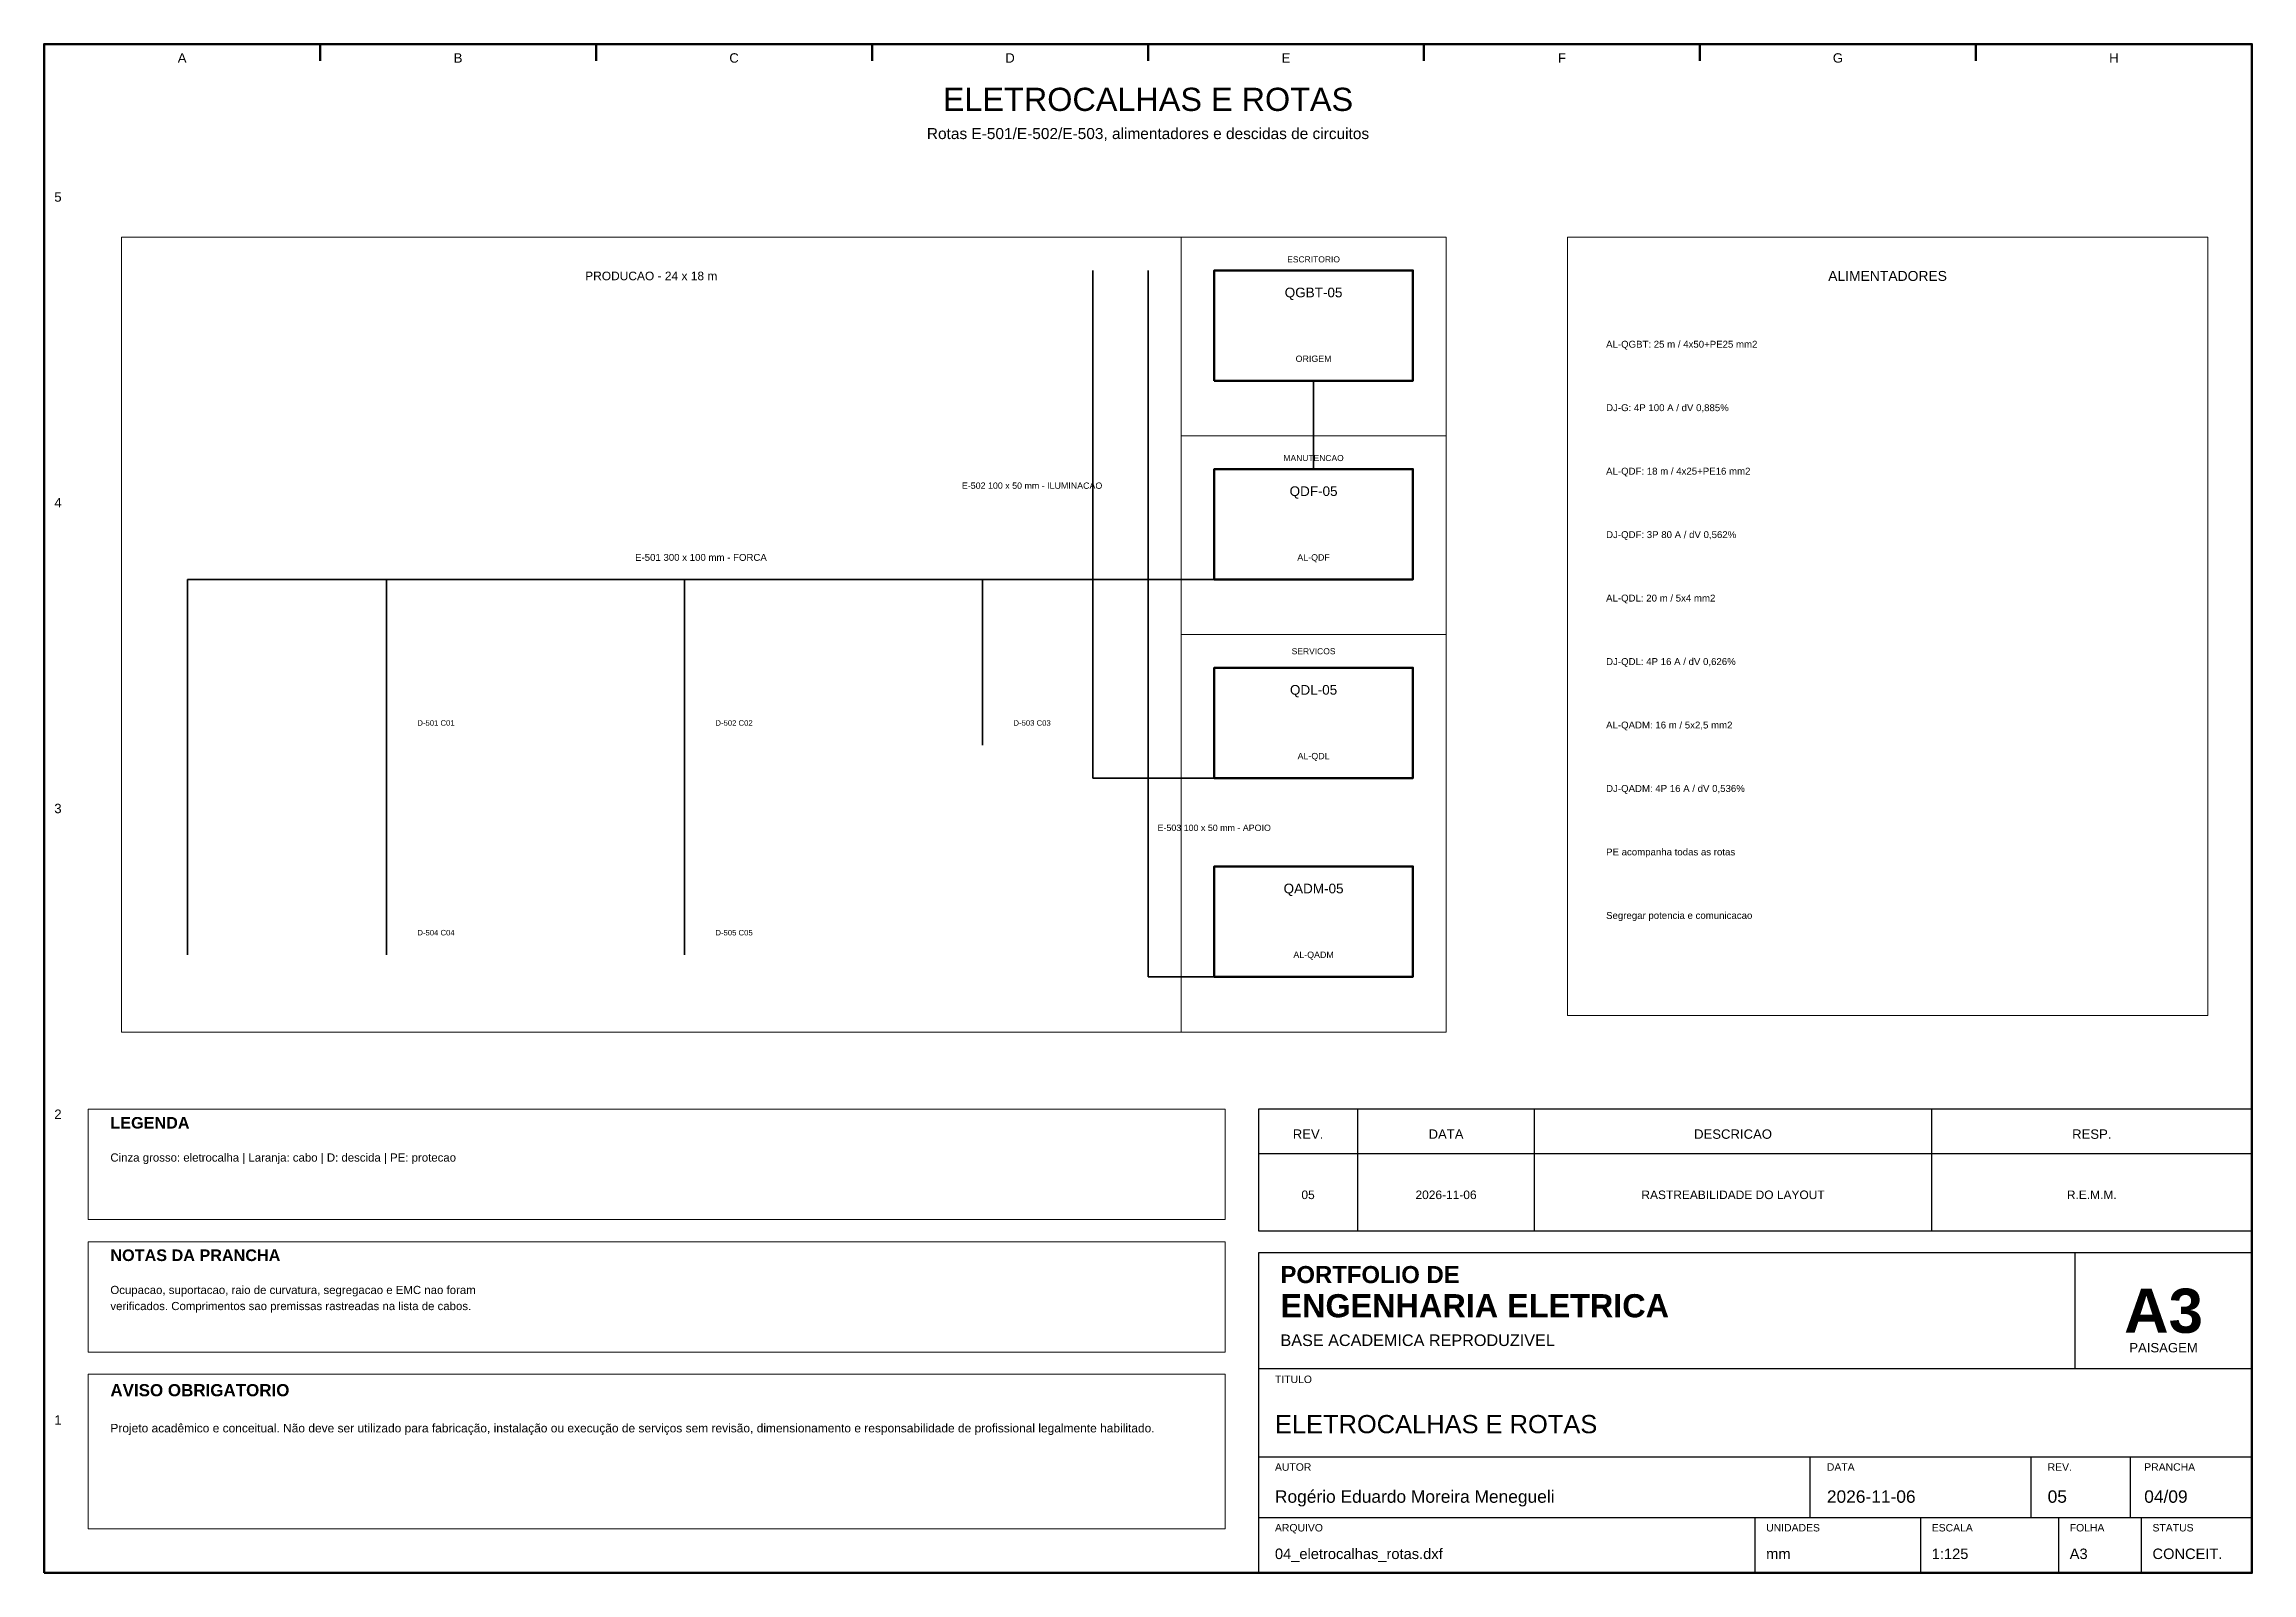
# Model space of a CAD drawing. Header units: millimetres. Extents: x 10 to 410, y 10 to 287.
import ezdxf
from ezdxf.enums import TextEntityAlignment as Align

# ---------------------------------------------------------------- set-up
doc = ezdxf.new("R2010")
doc.units = ezdxf.units.MM
for name, color, linetype, lineweight in [('00_MOLDURA', 7, 'CONTINUOUS', 50), ('01_CARIMBO', 7, 'CONTINUOUS', 25), ('02_TEXTO', 7, 'CONTINUOUS', 18), ('05_POTENCIA', 12, 'CONTINUOUS', 50), ('08_CABOS', 124, 'CONTINUOUS', 35), ('10_ELETROCALHAS', 251, 'CONTINUOUS', 35), ('11_ARQUITETURA', 253, 'CONTINUOUS', 18), ('12_LEGENDA', 7, 'CONTINUOUS', 18), ('13_NOTAS', 7, 'CONTINUOUS', 18)]:
    doc.layers.add(name, color=color, linetype=linetype, lineweight=lineweight)
doc.styles.add('PORTFOLIO_TEXTO', font='arial.ttf')
doc.styles.add('PORTFOLIO_TITULO', font='arialbd.ttf', dxfattribs={"width": 0.92})

# ---------------------------------------------------------------- blocks, each defined once
blk = doc.blocks.new('CARIMBO_A3')
at = {"layer": '01_CARIMBO'}
for p, q in [((148, 37), (148, 58)), ((0, 37), (180, 37)), ((0, 21), (180, 21)), ((100, 10), (100, 21)), ((140, 10), (140, 21)), ((158, 10), (158, 21)), ((0, 10), (180, 10)), ((90, 0), (90, 10)), ((120, 0), (120, 10)), ((145, 0), (145, 10)), ((160, 0), (160, 10))]:
    blk.add_line(p, q, dxfattribs=at)
blk.add_lwpolyline([(0, 0), (180, 0), (180, 58), (0, 58)], close=True, dxfattribs=at)
at = {"layer": '01_CARIMBO', "style": 'PORTFOLIO_TEXTO'}
for s, p in [('TITULO', (3, 34.4)), ('AUTOR', (3, 18.5)), ('DATA', (103, 18.5)), ('REV.', (143, 18.5)), ('PRANCHA', (160.5, 18.5)), ('ARQUIVO', (3, 7.5)), ('UNIDADES', (92, 7.5)), ('ESCALA', (122, 7.5)), ('FOLHA', (147, 7.5)), ('STATUS', (162, 7.5))]:
    blk.add_text(s, height=1.35, dxfattribs=at).set_placement(p)
at = {"layer": '02_TEXTO'}
for s, height, style, p in [('PORTFOLIO DE', 3.1, 'PORTFOLIO_TITULO', (4, 52.5)), ('ENGENHARIA ELETRICA', 4.2, 'PORTFOLIO_TITULO', (4, 46.3)), ('BASE ACADEMICA REPRODUZIVEL', 2.1, 'PORTFOLIO_TEXTO', (4, 41.1))]:
    blk.add_text(s, height=height, dxfattribs=dict(at, style=style)).set_placement(p)
for s, height, style, p in [('A3', 8, 'PORTFOLIO_TITULO', (164, 47.5)), ('PAISAGEM', 1.7, 'PORTFOLIO_TEXTO', (164, 40.8))]:
    blk.add_text(s, height=height, dxfattribs=dict(at, style=style)).set_placement(p, align=Align.MIDDLE_CENTER)
at = {"layer": '02_TEXTO', "style": 'PORTFOLIO_TEXTO'}
for tag, p, height in [('TITULO', (3, 25.3), 3.3), ('AUTOR', (3, 12.7), 2.25), ('DATA', (103, 12.7), 2.25), ('REVISAO', (143, 12.7), 2.25), ('PRANCHA', (160.5, 12.7), 2.25), ('ARQUIVO', (3, 2.5), 1.9), ('UNIDADES', (92, 2.5), 1.9), ('ESCALA', (122, 2.5), 1.9), ('FOLHA', (147, 2.5), 1.9), ('STATUS', (162, 2.5), 1.9)]:
    blk.add_attdef(tag, p, '', height=height, dxfattribs=at)

msp = doc.modelspace()

# ---------------------------------------------------------------- linework, layer by layer
at = {"layer": '00_MOLDURA'}
for p, q in [((60, 287), (60, 284)), ((110, 287), (110, 284)), ((160, 287), (160, 284)), ((210, 287), (210, 284)), ((260, 287), (260, 284)), ((310, 287), (310, 284)), ((360, 287), (360, 284))]:
    msp.add_line(p, q, dxfattribs=at)
msp.add_lwpolyline([(10, 10), (410, 10), (410, 287), (10, 287)], close=True, dxfattribs=at)
at = {"layer": '01_CARIMBO'}
for p, q in [((248, 72), (248, 94)), ((280, 72), (280, 94)), ((352, 72), (352, 94)), ((230, 86), (410, 86))]:
    msp.add_line(p, q, dxfattribs=at)
msp.add_lwpolyline([(230, 72), (410, 72), (410, 94), (230, 94)], close=True, dxfattribs=at)
at = {"layer": '05_POTENCIA'}
for points in [[(222, 226), (258, 226), (258, 246), (222, 246)], [(222, 190), (258, 190), (258, 210), (222, 210)], [(222, 154), (258, 154), (258, 174), (222, 174)], [(222, 118), (258, 118), (258, 138), (222, 138)]]:
    msp.add_lwpolyline(points, close=True, dxfattribs=at)
at = {"layer": '08_CABOS'}
for p, q in [((240, 226), (240, 210)), ((72, 190), (72, 160)), ((72, 190), (72, 122)), ((126, 190), (126, 160)), ((126, 190), (126, 122)), ((180, 190), (180, 160))]:
    msp.add_line(p, q, dxfattribs=at)
at = {"layer": '10_ELETROCALHAS'}
for p, q in [((200, 154), (200, 246)), ((210, 118), (210, 246)), ((240, 190), (36, 190)), ((36, 190), (36, 122)), ((240, 154), (200, 154)), ((240, 118), (210, 118))]:
    msp.add_line(p, q, dxfattribs=at)
at = {"layer": '11_ARQUITETURA'}
for p, q in [((216, 108), (216, 252)), ((216, 216), (264, 216)), ((216, 180), (264, 180))]:
    msp.add_line(p, q, dxfattribs=at)
msp.add_lwpolyline([(24, 108), (264, 108), (264, 252), (24, 252)], close=True, dxfattribs=at)
at = {"layer": '12_LEGENDA'}
for points in [[(286, 111), (402, 111), (402, 252), (286, 252)], [(18, 74), (224, 74), (224, 94), (18, 94)]]:
    msp.add_lwpolyline(points, close=True, dxfattribs=at)
at = {"layer": '13_NOTAS'}
for points in [[(18, 50), (224, 50), (224, 70), (18, 70)], [(18, 18), (224, 18), (224, 46), (18, 46)]]:
    msp.add_lwpolyline(points, close=True, dxfattribs=at)

# ---------------------------------------------------------------- block references
at = {"layer": '01_CARIMBO'}
msp.add_blockref('CARIMBO_A3', (230, 10), dxfattribs=at).add_auto_attribs({'TITULO': 'ELETROCALHAS E ROTAS', 'AUTOR': 'Rogério Eduardo Moreira Menegueli', 'DATA': '2026-11-06', 'REVISAO': '05', 'PRANCHA': '04/09', 'ARQUIVO': '04_eletrocalhas_rotas.dxf', 'UNIDADES': 'mm', 'ESCALA': '1:125', 'FOLHA': 'A3', 'STATUS': 'CONCEIT.'})

# ---------------------------------------------------------------- texts
at = {"layer": '00_MOLDURA', "style": 'PORTFOLIO_TEXTO'}
for s, p in [('A', (35, 284.5)), ('B', (85, 284.5)), ('C', (135, 284.5)), ('D', (185, 284.5)), ('E', (235, 284.5)), ('F', (285, 284.5)), ('G', (335, 284.5)), ('H', (385, 284.5)), ('5', (12.5, 259.3)), ('4', (12.5, 203.9)), ('3', (12.5, 148.5)), ('2', (12.5, 93.1)), ('1', (12.5, 37.7))]:
    msp.add_text(s, height=1.7, dxfattribs=at).set_placement(p, align=Align.MIDDLE_CENTER)
at = {"layer": '01_CARIMBO', "style": 'PORTFOLIO_TEXTO'}
for s, p in [('REV.', (239, 89.5)), ('DATA', (264, 89.5)), ('DESCRICAO', (316, 89.5)), ('RESP.', (381, 89.5))]:
    msp.add_text(s, height=1.7, dxfattribs=at).set_placement(p, align=Align.MIDDLE_CENTER)
at = {"layer": '02_TEXTO', "style": 'PORTFOLIO_TEXTO'}
for s, height, p in [('ELETROCALHAS E ROTAS', 4.2, (210, 277)), ('Rotas E-501/E-502/E-503, alimentadores e descidas de circuitos', 2, (210, 270.8)), ('ORIGEM', 1.15, (240, 230)), ('AL-QDF', 1.15, (240, 194)), ('AL-QDL', 1.15, (240, 158)), ('AL-QADM', 1.15, (240, 122)), ('05', 1.55, (239, 78.5)), ('2026-11-06', 1.55, (264, 78.5)), ('RASTREABILIDADE DO LAYOUT', 1.55, (316, 78.5)), ('R.E.M.M.', 1.55, (381, 78.5))]:
    msp.add_text(s, height=height, dxfattribs=at).set_placement(p, align=Align.MIDDLE_CENTER)
for s, p in [('AL-QGBT: 25 m / 4x50+PE25 mm2', (293, 232)), ('DJ-G: 4P 100 A / dV 0,885%', (293, 220.5)), ('AL-QDF: 18 m / 4x25+PE16 mm2', (293, 209)), ('DJ-QDF: 3P 80 A / dV 0,562%', (293, 197.5)), ('AL-QDL: 20 m / 5x4 mm2', (293, 186)), ('DJ-QDL: 4P 16 A / dV 0,626%', (293, 174.5)), ('AL-QADM: 16 m / 5x2,5 mm2', (293, 163)), ('DJ-QADM: 4P 16 A / dV 0,536%', (293, 151.5)), ('PE acompanha todas as rotas', (293, 140)), ('Segregar potencia e comunicacao', (293, 128.5))]:
    msp.add_text(s, height=1.25, dxfattribs=at).set_placement(p)
at = {"layer": '05_POTENCIA', "style": 'PORTFOLIO_TEXTO'}
for s, p in [('QGBT-05', (240, 242)), ('QDF-05', (240, 206)), ('QDL-05', (240, 170)), ('QADM-05', (240, 134))]:
    msp.add_text(s, height=1.75, dxfattribs=at).set_placement(p, align=Align.MIDDLE_CENTER)
at = {"layer": '08_CABOS', "style": 'PORTFOLIO_TEXTO'}
for s, p in [('D-501 C01', (81, 164)), ('D-502 C02', (135, 164)), ('D-503 C03', (189, 164)), ('D-504 C04', (81, 126)), ('D-505 C05', (135, 126))]:
    msp.add_text(s, height=1, dxfattribs=at).set_placement(p, align=Align.MIDDLE_CENTER)
at = {"layer": '10_ELETROCALHAS', "style": 'PORTFOLIO_TEXTO'}
for s, height, p in [('E-502 100 x 50 mm - ILUMINACAO', 1.15, (189, 207)), ('E-501 300 x 100 mm - FORCA', 1.25, (129, 194)), ('E-503 100 x 50 mm - APOIO', 1.15, (222, 145))]:
    msp.add_text(s, height=height, dxfattribs=at).set_placement(p, align=Align.MIDDLE_CENTER)
at = {"layer": '11_ARQUITETURA', "style": 'PORTFOLIO_TEXTO'}
for s, height, p in [('ESCRITORIO', 1.1, (240, 248)), ('PRODUCAO - 24 x 18 m', 1.55, (120, 245)), ('MANUTENCAO', 1.1, (240, 212)), ('SERVICOS', 1.1, (240, 177))]:
    msp.add_text(s, height=height, dxfattribs=at).set_placement(p, align=Align.MIDDLE_CENTER)
at = {"layer": '12_LEGENDA', "style": 'PORTFOLIO_TEXTO'}
msp.add_text('ALIMENTADORES', height=1.8, dxfattribs=at).set_placement((344, 245), align=Align.MIDDLE_CENTER)
at = {"layer": '12_LEGENDA', "style": 'PORTFOLIO_TITULO'}
msp.add_text('LEGENDA', height=2.1, dxfattribs=at).set_placement((22, 90.5))
at = {"layer": '12_LEGENDA', "insert": (22, 86), "char_height": 1.48, "width": 198, "attachment_point": 1, "line_spacing_factor": 1.18, "style": 'PORTFOLIO_TEXTO'}
msp.add_mtext('Cinza grosso: eletrocalha | Laranja: cabo | D: descida | PE: protecao', dxfattribs=at)
at = {"layer": '13_NOTAS', "style": 'PORTFOLIO_TITULO'}
for s, height, p in [('NOTAS DA PRANCHA', 2.1, (22, 66.5)), ('AVISO OBRIGATORIO', 2.2, (22, 42))]:
    msp.add_text(s, height=height, dxfattribs=at).set_placement(p)
at = {"layer": '13_NOTAS', "width": 198, "attachment_point": 1, "line_spacing_factor": 1.18, "style": 'PORTFOLIO_TEXTO'}
for s, insert, char_height in [('Ocupacao, suportacao, raio de curvatura, segregacao e EMC nao foram\\Pverificados. Comprimentos sao premissas rastreadas na lista de cabos.', (22, 62), 1.48), ('Projeto acadêmico e conceitual. Não deve ser utilizado para fabricação, instalação ou execução de serviços sem revisão, dimensionamento e responsabilidade de profissional legalmente habilitado.', (22, 37), 1.55)]:
    msp.add_mtext(s, dxfattribs=dict(at, insert=insert, char_height=char_height))

doc.saveas('drawing.dxf')
